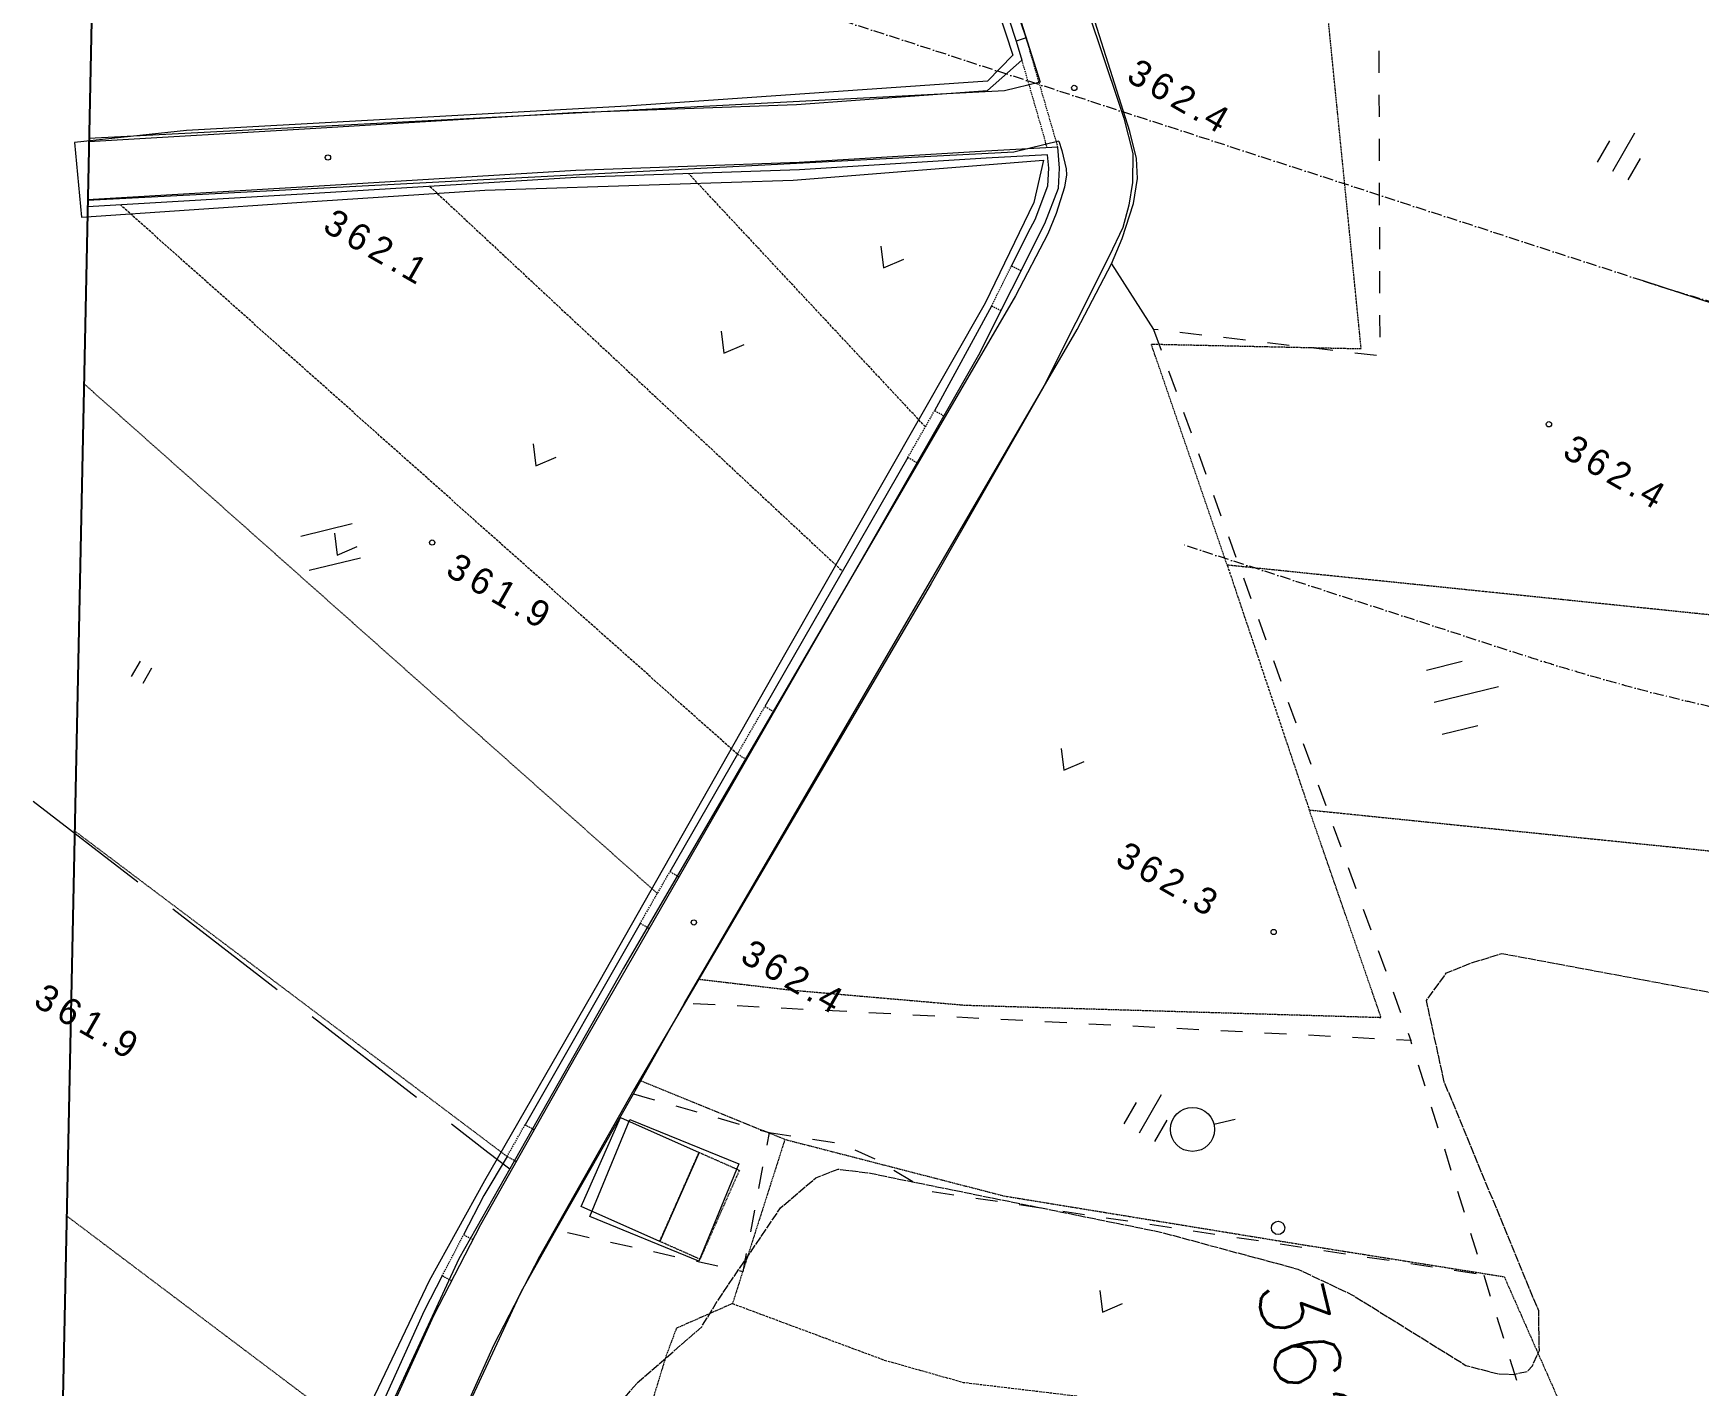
# Model space of a CAD drawing. Header units: millimetres. Extents: x 604133 to 1296463, y 247237 to 595748.
# Drawn here: x 989620 to 1084200, y 388067 to 464831 of the extents above; entities that cross this region are included whole.
import ezdxf

# ---------------------------------------------------------------- set-up
doc = ezdxf.new("R2010")
doc.units = ezdxf.units.MM
doc.header["$LTSCALE"] = 100
for name, pattern in [('52232', [1.25, 0.75, -0.5]), ('53003', [0.75, 0.5, -0.25]), ('55107', [1.25, 0.75, -0.5]), ('56301', [0.5, 0.25, -0.25]), ('56302', [2, 1.5, -0.5]), ('57103', [5.5, 5, -0.5]), ('SXF_一点短鎖線', [9.25, 6, -1.5, 0.25, -1.5])]:
    doc.linetypes.add(name, pattern=pattern)
doc.layers.get('Defpoints').update_dxf_attribs({"color": 153})
for name, color, linetype, lineweight in [('D-BGD', 7, 'Continuous', 13), ('D-BMK', 2, 'SXF_一点短鎖線', 13), ('●予備設計_LP横断', 7, 'Continuous', 13)]:
    doc.layers.add(name, color=color, linetype=linetype, lineweight=lineweight)
doc.styles.add('BIGFONT', font='txt', dxfattribs={"height": 0.2, "bigfont": 'BIGFONT'})
doc.styles.add('Style-WORKING', font='WORKING.shx')

# ---------------------------------------------------------------- blocks, each defined once
blk = doc.blocks.new('M6313')
at = {"layer": '●予備設計_LP横断', "linetype": 'Continuous', "lineweight": 9, "flags": 128}
blk.add_lwpolyline([(-0.75, 0), (0, -1), (0.75, 0)], dxfattribs=at)
blk = doc.blocks.new('M6311')
at = {"layer": '●予備設計_LP横断', "linetype": 'Continuous', "lineweight": 9}
for p, q in [((-0.75, -1), (-0.75, 0)), ((0, -1), (0, 0))]:
    blk.add_line(p, q, dxfattribs=at)
blk = doc.blocks.new('M6334')
at = {"layer": '●予備設計_LP横断', "linetype": 'Continuous', "lineweight": 9}
for p, q in [((0, -1.25), (0, 1.25)), ((-1, -1.25), (-1, 0.1499999999941792)), ((1, -1.25), (1, 0.1499999999941792))]:
    blk.add_line(p, q, dxfattribs=at)
blk = doc.blocks.new('M7312')
at = {"layer": '●予備設計_LP横断', "linetype": 'Continuous', "lineweight": 20}
blk.add_circle((0, -0.001000000003841706), 0.15, dxfattribs=at)
blk = doc.blocks.new('21311212131313131')
at = {"layer": 'D-BGD', "color": 7, "linetype": 'Continuous', "lineweight": 13}
blk.add_line((2590202.362237453, -1279346.131168365), (2585621.508004189, -1294509.754681826), dxfattribs=at)
at = {"layer": 'D-BGD', "linetype": 'Continuous'}
for p, q in [((2648168.078100285, -1300374.833764525, 364130.9803189562), (2646983.907546067, -1300771.989816838, 364096.9803207938)), ((2645798.379636534, -1301169.542840586, 364062.9803226314), (2644614.209082317, -1301566.698892903, 364028.9803244692)), ((2609771.265331209, -1305871.138754121), (2608807.122145449, -1302246.986660592)), ((2643429.161364727, -1301963.374753277, 363994.9803263068), (2642244.510618567, -1302361.407968967, 363960.9803281446)), ((2641059.462900962, -1302758.083829338, 363926.9803299822), (2639874.812154817, -1303156.117045031, 363892.9803318199)), ((2641982.538182366, -1304060.296465386, 363908.9803309551), (2642142.372264008, -1302820.790960154, 363945.9803289553)), ((2611584.218541354, -1305389.547353179), (2611044.457911155, -1303360.063924976)), ((2638690.6416006, -1303553.273097348, 363858.9803336575), (2637505.593882995, -1303949.948957719, 363824.9803354953)), ((2607959.66947638, -1306352.333183621), (2607419.90884618, -1304322.849755414)), ((2633952.121836443, -1305143.171441423, 363721.9803410623), (2632767.074118853, -1305539.847301787, 363687.9803429)), ((2636320.943136835, -1304347.982173409, 363790.9803373329), (2635136.772582618, -1304745.138225722, 363756.9803391705)), ((2631582.423372693, -1305937.880517484, 363653.9803447376), (2630398.252818491, -1306335.036569793, 363619.9803465753)), ((2641661.115692307, -1306538.347091968, 363833.9803350088), (2641821.826937336, -1305299.321778677, 363870.980333009)), ((2629213.205100886, -1306731.712430164, 363585.9803484131), (2629003.359307845, -1306802.661269745, 363579.9803487373)), ((2626260.952501388, -1307859.611587481, 363514.9803522505), (2627426.926458885, -1307410.312620608, 363542.9803507371)), ((2641340.570365637, -1309016.877910495, 363757.9803391165), (2641501.281610666, -1307777.852597201, 363795.9803370626)), ((2623928.524394422, -1308759.086684599, 363459.9803552232), (2625094.978543891, -1308308.910554357, 363486.980353764)), ((2628940.997500355, -1308861.632504681, 363560.9803497643), (2628902.538150728, -1310110.581146399, 363549.9803503588)), ((2572876.154337796, -1309786.330445144, 362581.9804026786), (2574124.968104462, -1309756.313658038, 362580.9804027326)), ((2575375.139226443, -1309725.899899504, 362578.9804028407), (2576624.830156482, -1309696.363304344, 362576.9804029488)), ((2577874.521086521, -1309666.826709183, 362575.9804030029), (2579123.815045129, -1309635.932758703, 362573.980403111)), ((2580373.505975168, -1309606.39616355, 362572.980403165), (2581623.196905222, -1309576.859568397, 362570.9804032731)), ((2582873.368027203, -1309546.44580986, 362568.9804033812), (2584122.181793869, -1309516.429022757, 362567.9804034352)), ((2585371.872723908, -1309486.892427596, 362565.9804035434), (2586621.563653946, -1309457.355832436, 362564.9804035974)), ((2587871.734775942, -1309426.942073898, 362562.9804037055), (2589121.425705981, -1309397.405478745, 362560.9804038136)), ((2590175.069187918, -1309548.974903339, 362560.9804038136), (2590054.893030368, -1310793.090059697, 362567.9804034352)), ((2621596.576479414, -1309657.68461834, 363403.98035825), (2622762.550436925, -1309208.385651475, 363431.9803567366)), ((2619265.025535836, -1310557.6399074, 363348.9803612228), (2620430.602521917, -1310106.983585209, 363376.9803597094)), ((2641020.025038966, -1311495.408729023, 363682.9803431702), (2641179.859120607, -1310255.903223782, 363720.9803411164)), ((2616933.077620827, -1311456.237841141, 363293.9803641954), (2618099.051578324, -1311006.938874269, 363320.9803627361)), ((2628864.475772532, -1311360.887143435, 363537.9803510074), (2628826.893586277, -1312610.315977092, 363526.9803516019)), ((2589934.716872832, -1312037.205216055, 362573.980403111), (2589814.540715296, -1313281.320372416, 362580.9804027326)), ((2614600.649513862, -1312355.712938263, 363237.9803672222), (2615767.103663316, -1311905.536808013, 363265.9803657088)), ((2640699.082740864, -1313972.582192228, 363607.9803472239), (2640859.793985878, -1312733.556878929, 363644.9803452241)), ((2609936.273491888, -1314153.785969118, 363127.9803731676), (2611102.727641327, -1313703.609838873, 363154.9803717083)), ((2612268.701598853, -1313254.310872, 363182.9803701949), (2613434.67555635, -1312805.011905131, 363210.9803686815)), ((2589694.364557746, -1314525.435528771, 362587.9804023543), (2589573.708208268, -1315770.427848505, 362594.980401976)), ((2607604.325576879, -1315052.383902863, 363071.9803761944), (2608770.299534376, -1314603.084935991, 363099.980374681)), ((2628788.43423665, -1313859.26461881, 363514.9803522505), (2628750.852050395, -1315108.693452463, 363503.980352845)), ((2605271.897469914, -1315951.858999981, 363016.9803791671), (2606438.351619367, -1315501.682869732, 363044.9803776537)), ((2640378.537414178, -1316451.113010755, 363532.9803512777), (2640539.248659207, -1315212.087697457, 363569.9803492778)), ((2602939.94955489, -1316850.456933726, 362961.9803821398), (2604105.923512417, -1316401.15796685, 362989.9803806265)), ((2628712.392700753, -1316357.642094181, 363491.9803534937), (2628674.810514499, -1317607.070927837, 363480.9803540882)), ((2589453.532050732, -1317014.543004867, 362601.9804015976), (2589333.355893182, -1318258.658161222, 362607.9804012733)), ((2600607.52144794, -1317749.932030844, 362906.9803851125), (2601773.975597394, -1317299.755900591, 362933.9803836533)), ((2633983.828931717, -1317882.217053923), (2633663.645161131, -1316674.06177243)), ((2598276.450696304, -1318649.01015652, 362850.9803881393), (2599441.547490428, -1318199.230997709, 362878.9803866259)), ((2640057.992087507, -1318929.643829279, 363456.9803553854), (2640217.826169163, -1317690.138324042, 363494.9803533315)), ((2595944.022589353, -1319548.485253638, 362795.980391112), (2597110.476738792, -1319098.309123392, 362823.9803895986)), ((2628637.228328245, -1318856.499761494, 363468.9803547368), (2628598.288786675, -1320106.325566592, 363457.9803553313)), ((2589213.179735632, -1319502.773317583, 362614.9804008949), (2589093.003578096, -1320746.888473938, 362621.9804005167)), ((2593612.07467433, -1320447.083187382, 362740.9803940847), (2594778.048631842, -1319997.78422051, 362767.9803926254)), ((2639736.569597463, -1321407.694455856, 363381.9803594391), (2639897.280842492, -1320168.669142569, 363419.9803573852)), ((2591279.646567365, -1321346.5582845, 362684.9803971114), (2592446.100716819, -1320896.382154251, 362712.9803955982)), ((2588947.698652356, -1322245.156218238, 362629.9804000842), (2590113.672609868, -1321795.857251373, 362657.9803985708)), ((2588971.950257173, -1321990.523438353, 362628.9804001383), (2588947.698652356, -1322245.156218238, 362629.9804000842)), ((2628560.706600421, -1321355.754400249, 363445.9803559799), (2628523.124414166, -1322605.183233906, 363434.9803565745)), ((2585279.902668267, -1324717.618655575, 362959.9803822479), (2588947.698652356, -1322245.156218238, 362629.9804000842)), ((2639416.024270807, -1323886.225274388, 363306.9803634928), (2639576.735515822, -1322647.199961093, 363343.980361493)), ((2628484.665064524, -1323854.131875616, 363422.9803572231), (2628447.08287827, -1325103.560709276, 363411.9803578176)), ((2639095.959136078, -1326363.878929531, 363230.9803676005), (2639256.670381078, -1325124.853616237, 363268.9803655467)), ((2628408.623528628, -1326352.509350994, 363399.9803584662), (2628371.041342388, -1327601.938184651, 363388.9803590607)), ((2638775.413809393, -1328842.409748058, 363155.9803716543), (2638935.247891034, -1327602.904242829, 363193.9803696004)), ((2628332.978964191, -1328852.244181684, 363376.9803597094), (2628294.519614549, -1330101.192823402, 363365.9803603038)), ((2559865.496244842, -1334871.034542796), (2572756.90998666, -1330387.66688002)), ((2572551.465311505, -1329823.743617055), (2572756.90998666, -1330387.66688002)), ((2572756.90998666, -1330387.66688002), (2573823.349337428, -1330051.464595716)), ((2573823.349337428, -1330051.464595716), (2575578.559002453, -1331949.443338846)), ((2638453.991319334, -1331320.460374644, 363080.980375708), (2638614.702564363, -1330081.435061353, 363118.9803736541)), ((2587813.964568381, -1331477.859379971), (2593825.368945254, -1334582.900034936)), ((2628256.937428295, -1331350.621657062, 363353.9803609524), (2628218.478078668, -1332599.570298777, 363342.980361547)), ((2638133.445992663, -1333798.991193167, 363005.9803797617), (2638294.157237692, -1332559.965879877, 363042.9803777618)), ((2628180.895892413, -1333848.99913243, 363330.9803621956), (2628143.313706159, -1335098.427966093, 363319.9803627901)), ((2603634.519573678, -1334574.093904699), (2632726.048596486, -1350861.273800363)), ((2636970.389546787, -1335996.426069449, 363019.980379005), (2637585.9382213, -1334909.492464927, 363008.9803795995)), ((2596511.09589958, -1336045.186845383), (2610816.125933822, -1343869.453455172)), ((2628104.854356517, -1336347.376607808, 363307.9803634387), (2628066.79197832, -1337597.682604837, 363296.9803640333)), ((2635855.641176158, -1338230.566932571, 363041.9803778159), (2636358.746497242, -1337086.637797054, 363029.9803784644)), ((2630923.248306979, -1354206.499436267), (2601673.62708798, -1338174.785483045)), ((2628028.332628693, -1338846.631246559, 363284.9803646819), (2627990.750442438, -1340096.060080216, 363273.9803652764)), ((2635311.803724578, -1340648.421386903, 363061.9803767349), (2635474.749488309, -1339409.479294112, 363052.9803772213)), ((2627953.168256169, -1341345.488913876, 363261.980365925), (2627914.708906542, -1342594.437555594, 363249.9803665736)), ((2634985.432005201, -1343127.18273586, 363079.980375762), (2635148.377768918, -1341888.240643077, 363070.9803762485)), ((2627877.126720302, -1343843.866389247, 363238.9803671682), (2627838.187178718, -1345093.692194345, 363226.9803678168)), ((2636939.209639201, -1343454.58849731, 363049.9803773835), (2638172.01828455, -1343662.058193973, 363031.9803783564)), ((2639404.429958454, -1343868.170535314, 363012.9803793833), (2640637.718795731, -1344074.763068586, 362993.9803804103)), ((2634216.64758743, -1346045.493811549, 363126.9803732217), (2634535.094234413, -1344836.956859619, 363107.9803742486)), ((2613553.669616878, -1345370.367020207), (2620301.521044853, -1349068.952655962)), ((2642628.916017934, -1345872.782491226, 362990.9803805724), (2642384.586328325, -1347097.953023867, 363017.9803791131)), ((2627800.604992463, -1346343.121027994, 363215.9803684113), (2627763.022806209, -1347592.549861654, 363203.9803690599)), ((2633579.754293464, -1348462.567715409, 363165.9803711138), (2633898.200940447, -1347254.030763483, 363146.9803721406)), ((2642139.776446759, -1348324.000719893, 363044.9803776537), (2641896.323920509, -1349549.65144447, 363071.9803761944)), ((2623268.004369644, -1350695.196317484), (2634832.814272348, -1356994.283407493)), ((2641651.9942309, -1350774.821977118, 363098.980374735), (2641407.664541276, -1351999.992509756, 363125.9803732758)), ((2628928.658278242, -1369214.208083535, 363104.9803744107), (2633387.285417111, -1363183.401839267, 363155.9803716543)), ((2601682.18656445, -1370412.915614785), (2600911.669784943, -1367513.802660835)), ((2603614.503822149, -1369898.625246022), (2602843.987042627, -1366999.512292072)), ((2622984.991644223, -1377255.923331804, 363037.9803780321), (2627442.741619733, -1371224.636895602, 363088.9803752756)), ((2617040.928038759, -1385296.281224755, 362970.9803816534), (2621498.197822342, -1379265.871951933, 363021.9803788968))]:
    blk.add_line(p, q, dxfattribs=at)
at = {"layer": 'D-BGD', "linetype": '56302'}
for p, q in [((2602240.512685717, -1317786.5834841), (2616035.834195616, -1312836.996307597)), ((2594748.228039685, -1335085.827437654), (2580654.962786432, -1348828.450390177)), ((2581695.371426008, -1363502.563360619), (2603041.263499823, -1339616.62396848)), ((2613553.669616878, -1345370.367020207), (2583110.159533866, -1381053.875507968))]:
    blk.add_line(p, q, dxfattribs=at)
at = {"layer": 'D-BGD', "linetype": '52232'}
for p, q in [((2578725.952216446, -1327889.029184671), (2572551.465311505, -1329823.743617055)), ((2573823.349337428, -1330051.464595716), (2578216.845450404, -1328677.401054773)), ((2578216.845450404, -1328677.401054773), (2578773.738971453, -1328528.53006941))]:
    blk.add_line(p, q, dxfattribs=at)
at = {"layer": 'D-BGD', "linetype": '55107'}
for p, q in [((2585773.839422787, -1329840.021277341), (2585516.02800528, -1330381.768666901)), ((2587813.964568381, -1331477.859379971), (2585516.02800528, -1330381.768666901)), ((2588071.775985889, -1330936.111990412), (2587813.964568381, -1331477.859379971)), ((2594112.606946193, -1334056.121816043), (2593825.368945254, -1334582.900034936)), ((2596511.09589958, -1336045.186845383), (2593825.368945254, -1334582.900034936)), ((2596798.333900508, -1335518.408626477), (2596511.09589958, -1336045.186845383)), ((2611104.241098129, -1343343.155428214), (2610816.125933822, -1343869.453455172)), ((2613553.669616878, -1345370.367020207), (2610816.125933822, -1343869.453455172)), ((2613842.66194456, -1344844.549185205), (2613553.669616878, -1345370.367020207)), ((2620590.513372551, -1348543.134820944), (2620301.521044853, -1349068.952655962)), ((2623268.004369644, -1350695.196317484), (2620301.521044853, -1349068.952655962)), ((2623556.119533958, -1350168.898290514), (2623268.004369644, -1350695.196317484)), ((2635117.420783141, -1356466.064612774), (2634832.814272348, -1356994.283407493)), ((2636650.879335631, -1357973.599477361), (2634832.814272348, -1356994.283407493)), ((2636935.485846417, -1357445.380682654), (2636650.879335631, -1357973.599477361)), ((2641415.440446671, -1359818.072192633), (2641150.13153021, -1360356.855210033)), ((2643504.001846359, -1361513.207142294), (2641150.13153021, -1360356.855210033)), ((2643769.310762833, -1360974.424124884), (2643504.001846359, -1361513.207142294))]:
    blk.add_line(p, q, dxfattribs=at)
at = {"layer": 'D-BGD', "linetype": '57103', "elevation": 362499.9804071107, "flags": 128}
blk.add_lwpolyline([(2694508.849224281, -1342309.766319483), (2692826.540571041, -1342645.900914511), (2691223.286801586, -1343204.668342812), (2688215.924042787, -1343889.704260695), (2684776.225920238, -1344947.984197894), (2681195.415463003, -1347319.860770395), (2675268.467513058, -1350370.520239295), (2671310.441420016, -1354074.946682069), (2666753.149171142, -1357924.428401934), (2665147.763240976, -1359513.763314268), (2663987.561155516, -1360468.97893219), (2662795.215860943, -1361097.647765635), (2660669.806916062, -1361425.289821933), (2659029.852891944, -1360878.649651616), (2658044.773548416, -1360460.224553076), (2656538.573065118, -1359290.242625475), (2655578.514393063, -1357695.31473633), (2653179.793938831, -1353453.407191885), (2649363.717134453, -1350330.329672148), (2646086.610828142, -1346722.518467386), (2644548.622978912, -1345829.264845135), (2639246.992993577, -1342387.71676616), (2637490.143788251, -1340413.597946325), (2636977.848802951, -1339160.695855191), (2637145.555351369, -1337469.48469114), (2640167.930227524, -1320784.248431916), (2642105.760081922, -1312948.229454666), (2643536.40204876, -1309766.3628253), (2647372.645899184, -1303287.677156776), (2647820.729062643, -1301434.163982925), (2647826.434923801, -1300571.998475149), (2647644.204945298, -1299805.316554285), (2647324.378932879, -1299512.80791935), (2646435.806692063, -1299134.67398547), (2644191.537803785, -1299217.121617218), (2631308.742653595, -1304850.94596185), (2626711.180266901, -1305960.530876311), (2625121.163332007, -1304854.108379557), (2624541.588863008, -1303497.112727611), (2623950.973802977, -1301739.619774775), (2627616.888116644, -1279538.903603598), (2634115.153371327, -1252099.793564684), (2634700.678562555, -1249716.160916992), (2635003.725586447, -1248296.266810568), (2634878.725492985, -1247002.295870421), (2633658.789240779, -1246256.934669648)], dxfattribs=at)
at = {"layer": 'D-BGD', "linetype": '56301', "flags": 128}
for points in [[(2626362.906486079, -1347299.189897041), (2626867.151998694, -1342063.147262392), (2627521.312068812, -1332152.933443299), (2627723.64395633, -1308515.558559346), (2616035.834195616, -1312836.996307597), (2619617.361813883, -1268701.347360726), (2619762.075578424, -1265813.049242054), (2620656.29809278, -1247906.921147218)], [(2609499.405553161, -1248811.598059246), (2605278.001047529, -1280748.53594965), (2603417.177046029, -1303435.808990319), (2602240.512685717, -1317786.5834841), (2589785.675687202, -1322359.604510956), (2589797.018474555, -1310435.312625471), (2580726.910997781, -1311532.721545009), (2563119.836325977, -1313663.708288076), (2554093.997375517, -1313836.839540999), (2549130.596694713, -1323567.767697303), (2546503.974535311, -1330804.408604841), (2544901.698391467, -1335218.180888901)], [(2635352.578917721, -1342221.195406257), (2638306.20219411, -1329689.102938481), (2640630.660167293, -1313310.384107384), (2642296.057590792, -1301217.667278061), (2652889.20571757, -1296271.890090464), (2656699.919072976, -1294492.146622748)], [(2632171.053839523, -1350550.60874591), (2635352.578917721, -1342221.195406257), (2644733.282604062, -1345004.64326788), (2646198.787310463, -1348156.534232), (2647762.037845419, -1348707.925624681), (2653932.340789818, -1350454.384650531), (2654898.309081523, -1353092.262662563), (2655592.106100487, -1354386.383778785), (2656621.994434511, -1355356.036708002), (2658750.619334534, -1356371.980325341), (2661345.897060397, -1356910.342439761), (2666846.98938769, -1357411.481051462), (2666203.421269656, -1365559.293816635)], [(2593292.28307088, -1382923.077549857), (2621546.612850061, -1349751.702374871)], [(2618679.438719152, -1382923.077549857), (2636650.879335631, -1357973.599477361)], [(2653062.117333337, -1365553.195842481), (2640538.01957999, -1382923.077549857)]]:
    blk.add_lwpolyline(points, dxfattribs=at)
at = {"layer": 'D-BGD', "linetype": '56302', "flags": 128}
blk.add_lwpolyline([(2644733.282604062, -1345004.64326788), (2647750.827870037, -1336343.773134071), (2648931.182690249, -1331807.329028472), (2650881.116751355, -1311966.492272136), (2652139.10763791, -1296621.664012898)], dxfattribs=at)
at = {"layer": 'D-BGD', "linetype": 'Continuous', "extrusion": (-0.02127285093363823, -0.007993477160614847, 0.9997417517219324), "elevation": 318005.5871045732}
blk.add_lwpolyline([(2148038.890821759, 2008639.3972112), (2148035.035485097, 2009079.439385826), (2148784.128097869, 2008771.409863585)], dxfattribs=at)
at = {"layer": 'D-BGD', "linetype": 'Continuous', "flags": 128}
for points in [[(2572726.769782552, -1325717.53045692), (2576996.322805286, -1324186.692855416), (2578989.989844906, -1323635.305267058), (2580629.927604056, -1323617.617549245), (2581935.40593474, -1323796.467040231), (2583206.029218247, -1324118.121024669), (2584842.104402194, -1324853.024177975)], [(2584842.104402194, -1324853.024177975), (2592454.867614543, -1328483.576557866), (2603634.519573678, -1334574.093904699)], [(2533684.196462526, -1338915.83303502), (2544901.698391464, -1335218.180888908), (2564878.179753968, -1328563.259894007), (2572726.769782552, -1325717.53045692)], [(2583077.069011359, -1328554.095002963), (2581044.273972641, -1327812.91970352), (2579907.28179621, -1327784.447771739), (2578725.952216446, -1327889.029184671), (2579032.797764742, -1331978.739809073)], [(2585516.02800528, -1330381.768666901), (2583354.384647794, -1329351.169629805), (2582844.778552322, -1329107.533440099), (2580931.62974614, -1328410.196220975), (2579926.077201397, -1328385.276943533), (2579172.05914685, -1328479.8164115)], [(2579172.05914685, -1328479.8164115), (2579431.809531438, -1331947.505329294), (2580303.99600244, -1342534.832827803), (2581011.141853656, -1355210.424227151), (2582211.205705458, -1369755.331127043), (2583259.508911584, -1382923.077549857)], [(2601673.62708798, -1338174.785483045), (2590590.463100444, -1332137.089249688), (2583077.069011359, -1328554.095002963)], [(2572551.465311505, -1329823.743617055), (2566126.894060934, -1332152.810425502), (2546106.016944334, -1338822.18883315), (2532408.46136451, -1343405.76261181)], [(2579547.70157651, -1382923.077549857), (2578523.18329624, -1370055.208150308), (2577318.957461799, -1355465.841406887), (2576612.291802504, -1342789.372844179), (2575578.559002453, -1331949.443338846)], [(2579032.797764732, -1331978.739809092), (2579904.670484814, -1342562.475433556), (2580611.816336045, -1355238.066832878), (2581812.590910202, -1369787.92296213), (2582858.272788876, -1382923.077549857)], [(2632726.048596486, -1350861.273800363), (2642285.739540772, -1356012.522319153), (2647347.72599904, -1358498.632867435), (2652188.563019372, -1360566.127957483), (2662859.537688064, -1364393.369617953), (2672782.068160857, -1367853.066436972)], [(2671531.413042606, -1371441.274933466), (2661591.653053185, -1367975.566149658), (2650799.674796643, -1364104.883380305), (2645762.795109358, -1361954.008029831), (2640546.575206458, -1359391.444611409), (2630923.248306985, -1354206.49943627)], [(2636650.879335631, -1357973.599477361), (2638887.236543873, -1359257.146795659), (2641150.13153021, -1360356.855210033)], [(2643504.001846359, -1361513.207142294), (2645512.000998892, -1362499.59695489), (2650580.625008787, -1364663.290177853), (2661391.587108714, -1368540.945295875), (2670053.251185423, -1371561.205272461)]]:
    blk.add_lwpolyline(points, dxfattribs=at)
at = {"layer": 'D-BGD', "linetype": 'Continuous', "elevation": 361999.9804341352, "flags": 128}
blk.add_lwpolyline([(2549121.335545309, -1382923.077549857), (2547531.642913021, -1366524.635321147), (2544297.073632217, -1340650.0806184), (2566098.843970347, -1333170.329506603), (2573552.271421474, -1330552.888297149), (2575062.641541141, -1331971.401123134), (2576912.205211512, -1352412.4548311), (2578801.038471538, -1377398.678356134), (2579612.591595907, -1383738.091113706), (2583851.904967706, -1383247.514751712), (2582751.781318211, -1371041.955701798), (2581846.736134581, -1360387.618469657), (2580911.204459551, -1342885.481992148), (2579466.229325706, -1328692.157862115), (2581889.57059455, -1329196.817581517), (2587657.537739749, -1331844.820726818), (2607716.144468412, -1342751.547493021), (2626645.374172185, -1352980.729169828), (2638058.793519731, -1359223.160307071), (2643808.854864441, -1362255.814419196), (2651180.665982827, -1365578.894732194)], dxfattribs=at)
at = {"layer": 'D-BGD', "linetype": 'Continuous', "extrusion": (0.017169068100554, 0.01143939331687953, 0.9997871590399131), "elevation": 392878.3862923078}
blk.add_lwpolyline([(-2579131.899602808, -1439912.709926369), (-2578787.901078544, -1440300.476591077), (-2579288.822151409, -1440833.65575507)], dxfattribs=at)
at = {"layer": 'D-BGD', "linetype": 'Continuous'}
blk.add_lwpolyline([(2639966.868702705, -1353207.454297792), (2634399.511789777, -1351048.905444999), (2636797.707029318, -1344814.713053833), (2642369.865861653, -1346964.490272841)], close=True, dxfattribs=at)
at = {"layer": 'D-BGD', "linetype": 'Continuous', "extrusion": (0.01825368967819167, 0.01726178291437315, 0.9996843670197857), "elevation": 387880.5821686768}
blk.add_lwpolyline([(-2791920.362289884, -986432.7581245915), (-2792762.428565393, -987069.6240972882), (-2792874.794504149, -986910.4076040995)], dxfattribs=at)
at = {"layer": 'D-BGD', "linetype": 'Continuous', "extrusion": (-0.9669095375524115, 0.2548908276550031, 0.01079871138281155), "elevation": -2886222.328380214}
blk.add_lwpolyline([(635101.2446491072, 394320.4542356033), (634143.2261310657, 394380.4577310312), (633852.6680680825, 394375.4574397456)], dxfattribs=at)
at = {"layer": 'D-BGD', "linetype": 'Continuous', "extrusion": (-0.9799145196591831, 0.1961529257822872, 0.03593833424299531), "elevation": -2840502.917642927}
blk.add_lwpolyline([(808496.6034530846, 465536.655941447), (809301.528639803, 465553.6669294668), (809743.0941127364, 465498.6313799914)], dxfattribs=at)
at = {"layer": 'D-BGD', "linetype": 'Continuous', "extrusion": (-0.8039685080831812, 0.5942990130221835, 0.02105519250356936), "elevation": -2919652.154669841}
blk.add_lwpolyline([(-471666.9006061882, 424740.9772928635), (-474273.9098384418, 424757.981061427), (-475847.9781467477, 424617.950026195)], dxfattribs=at)
at = {"layer": 'D-BGD', "linetype": 'Continuous'}
for points in [[(2694508.849224281, -1371579.231817162, 363076.82475871), (2694283.82860583, -1371565.000744055, 363079.980375762), (2687833.492454626, -1370644.534043155, 363179.9803703571), (2680506.50947067, -1369950.981956039, 362819.9803898148), (2676311.564104214, -1369033.958848826, 363079.980375762), (2673070.545864515, -1367977.928776412, 363119.9803736), (2664525.96061961, -1365010.361734434, 362799.9803908958), (2663832.810240031, -1364756.309589471, 362799.9803908958), (2651913.7095659, -1360351.820780799, 362879.9803865718), (2644278.743695342, -1356992.98338749, 362979.980381167), (2640781.999325428, -1355112.936285006, 363029.9803784644), (2632942.464028068, -1350878.28426395, 363129.9803730595), (2627747.992418667, -1348080.238350058, 363199.9803692761), (2589050.423406258, -1326576.535397644, 362909.9803849504), (2585279.902668267, -1324717.618655575, 362959.9803822479), (2583820.291329471, -1324135.18027025, 362979.980381167), (2581833.167137175, -1323537.570883664, 363009.9803795454), (2580412.870320627, -1323341.467006287, 363029.9803784644), (2579273.074474394, -1323424.32403792, 363039.980377924), (2577749.699008001, -1323833.013308047, 363069.9803763025), (2548745.713346788, -1333685.815667452, 363019.980379005), (2533689.83058693, -1338884.716214301, 362939.9803833289)], [(2578383.648057051, -1327839.583764746, 363069.9803763025), (2578900.275283221, -1327666.389431424, 363069.9803763025), (2579939.804754253, -1327391.838245118, 363039.980377924), (2580285.418602643, -1327364.432865992, 363029.9803784644), (2580984.394417426, -1327462.068702162, 363009.9803795454), (2582493.68936032, -1327912.100375723, 362979.980381167), (2583644.629106658, -1328371.161955818, 362959.9803822479), (2587199.828714472, -1330123.604265942, 362909.9803849504), (2625827.224656624, -1351588.891863112, 363199.9803692761), (2637356.480267122, -1357809.233213566, 363049.9803773835), (2642515.865341372, -1360588.07144984, 362979.980381167), (2650410.842716058, -1364055.047685144, 362879.9803865718), (2663181.815382898, -1368777.67800111, 362799.9803908958), (2671792.603983665, -1371770.086845138, 363119.9803736), (2672712.343742304, -1372068.379780534, 363109.9803741405), (2675263.349111779, -1372906.276448141, 363079.980375762), (2679889.128049389, -1373910.948931187, 362819.9803898148), (2687274.824543977, -1374830.449503095, 362929.9803838694), (2693871.523581639, -1375546.031117645, 363079.980375762), (2694508.849224281, -1375586.737215752, 363071.4177998701)], [(2578383.648057051, -1327839.583764746, 363069.9803763025), (2579058.116879712, -1330397.686782746, 363069.9803763025), (2582891.182587905, -1382923.077549857, 362952.4603116342)], [(2532356.255318028, -1343569.849556809, 362879.9803865718), (2534999.319786021, -1342656.882211965, 362829.9803892743), (2548150.744074451, -1338125.467612821, 362999.9803800859), (2550059.172260245, -1337471.555218306, 363019.980379005), (2575052.302090863, -1328968.580096023, 363059.980376843)], [(2575052.302090863, -1328968.580096023, 363059.980376843), (2575590.327525385, -1330984.573191547, 363069.9803763025), (2579381.279771953, -1382923.077549857, 362953.1055087357)]]:
    blk.add_polyline3d(points, dxfattribs=at)
for centre, radius in [((2639794.711996878, -1314114.777363806, 362798.9803909499), 374.9999797314938), ((2634304.555186381, -1319090.986914236), 1249.949932441016)]:
    blk.add_circle(centre, radius, dxfattribs=at)
at = {"layer": 'D-BGD', "linetype": '53003'}
blk.add_3dface([(2641287.822197537, -1349209.694681632), (2636192.493011052, -1347078.123621657), (2637157.790725382, -1344771.28820344), (2642253.119911867, -1346902.859263415)], dxfattribs=at)
at = {"layer": 'D-BGD', "linetype": 'Continuous'}
blk.add_3dface([(2639402.800044877, -1353717.209618222), (2634306.593695019, -1351585.158366303), (2636192.493011052, -1347078.123621657), (2641287.822197537, -1349209.694681632)], dxfattribs=at)
at = {"layer": 'D-BMK'}
blk.add_lwpolyline([(2589189.563087463, -1230709.170249701), (2589872.577812433, -1263509.119272232, -0.07871152815011159), (2585621.508004189, -1294509.754681826), (2564331.879888058, -1364983.052686095, 0.1746478121627139), (2565273.341466239, -1382923.077549857, 0.1746478121627139)], format="xyb", dxfattribs=at)
at = {"layer": 'Defpoints'}
blk.add_lwpolyline([(2494508.849224281, -1382923.077549857), (2694508.849224281, -1382923.077549857), (2694508.849224281, -1082923.077549857), (2494508.849224281, -1082923.077549857)], close=True, dxfattribs=at)
at = {"layer": 'D-BGD', "linetype": 'Continuous', "lineweight": 9, "xscale": 1000, "yscale": 1000, "zscale": 1000, "rotation": 61.30205960440028}
for name, p in [('M6334', (2578324.175800085, -1295754.84817636)), ('M6334', (2633455.65320611, -1321489.72505331)), ('M6313', (2643907.121794462, -1323508.404101729)), ('M6313', (2613200.921644211, -1326339.265903831)), ('M6313', (2584900.066133022, -1337175.508060098)), ('M6313', (2589924.803319454, -1346129.185227275)), ('M6313', (2596540.898537159, -1356669.975203633)), ('M6313', (2601851.320519209, -1367860.181016207)), ('M6311', (2609343.907383442, -1378725.045803785))]:
    blk.add_blockref(name, p, dxfattribs=at)
at = {"layer": 'D-BGD', "linetype": 'Continuous', "lineweight": 20, "xscale": 1000, "yscale": 1000, "zscale": 1000, "rotation": 61.30205960440028}
for p in [(2593863.570773602, -1299683.298390269, 362428.9804109482), (2623003.227074385, -1314714.281806707, 362277.9804191097), (2575339.697915316, -1327031.660834432, 362424.9804111642), (2623148.711088657, -1347649.830475926, 362399.9804125157), (2601898.600993633, -1362955.834095955, 361907.9804391077), (2580167.239988327, -1369326.111281872, 362147.9804261361)]:
    blk.add_blockref('M7312', p, dxfattribs=at)
at = {"layer": 'D-BGD', "linetype": 'Continuous', "style": 'BIGFONT'}
blk.add_text('362.8', height=3749.999797322081, rotation=14.86235643076144, dxfattribs=at).set_placement((2643081.07489719, -1315371.196700378, 362798.9803909499))
at = {"layer": 'D-BGD', "linetype": 'Continuous', "char_height": 1499.999918925975, "attachment_point": 7, "rotation": 61.302059604400284, "line_spacing_factor": 0.7228915662650602, "style": 'Style-WORKING'}
for s, insert in [('\\T1.281;362.4', (2595676.832949985, -1298965.888190138, 362428.9804109482)), ('\\T1.281;362.4', (2574858.468131686, -1324162.489155277)), ('\\T1.284;362.3', (2619301.115811815, -1323875.213282063)), ('\\T1.281;362.4', (2625297.04326907, -1345055.806734111)), ('\\T1.319;361.9', (2603711.863169844, -1362238.423895793, 361907.9804391077)), ('\\T1.315;362.1', (2584324.955384147, -1369623.440885611)), ('\\T1.319;361.9', (2628631.196683379, -1385132.747503509, 361896.9804397023))]:
    blk.add_mtext(s, dxfattribs=dict(at, insert=insert))

msp = doc.modelspace()

# ---------------------------------------------------------------- linework, layer by layer
at = {"layer": 'D-BMK', "linetype": 'SXF_一点短鎖線', "elevation": 354000.0000000001, "flags": 128}
msp.add_lwpolyline([(1118909.444129532, 423568.7092581654), (1111946.005786718, 423568.7092581152, -0.07871152815011104), (1074145.595555396, 429556.4625191069), (1054914.301913576, 435805.918743537)], format="xyb", dxfattribs=at)

# ---------------------------------------------------------------- block references
at = {"layer": 'D-BGD', "rotation": 268.807065034117}
msp.add_blockref('21311212131313131', (2429100.186185136, 3008884.781987332, 354000.0000000001), dxfattribs=at)

doc.saveas('drawing.dxf')
